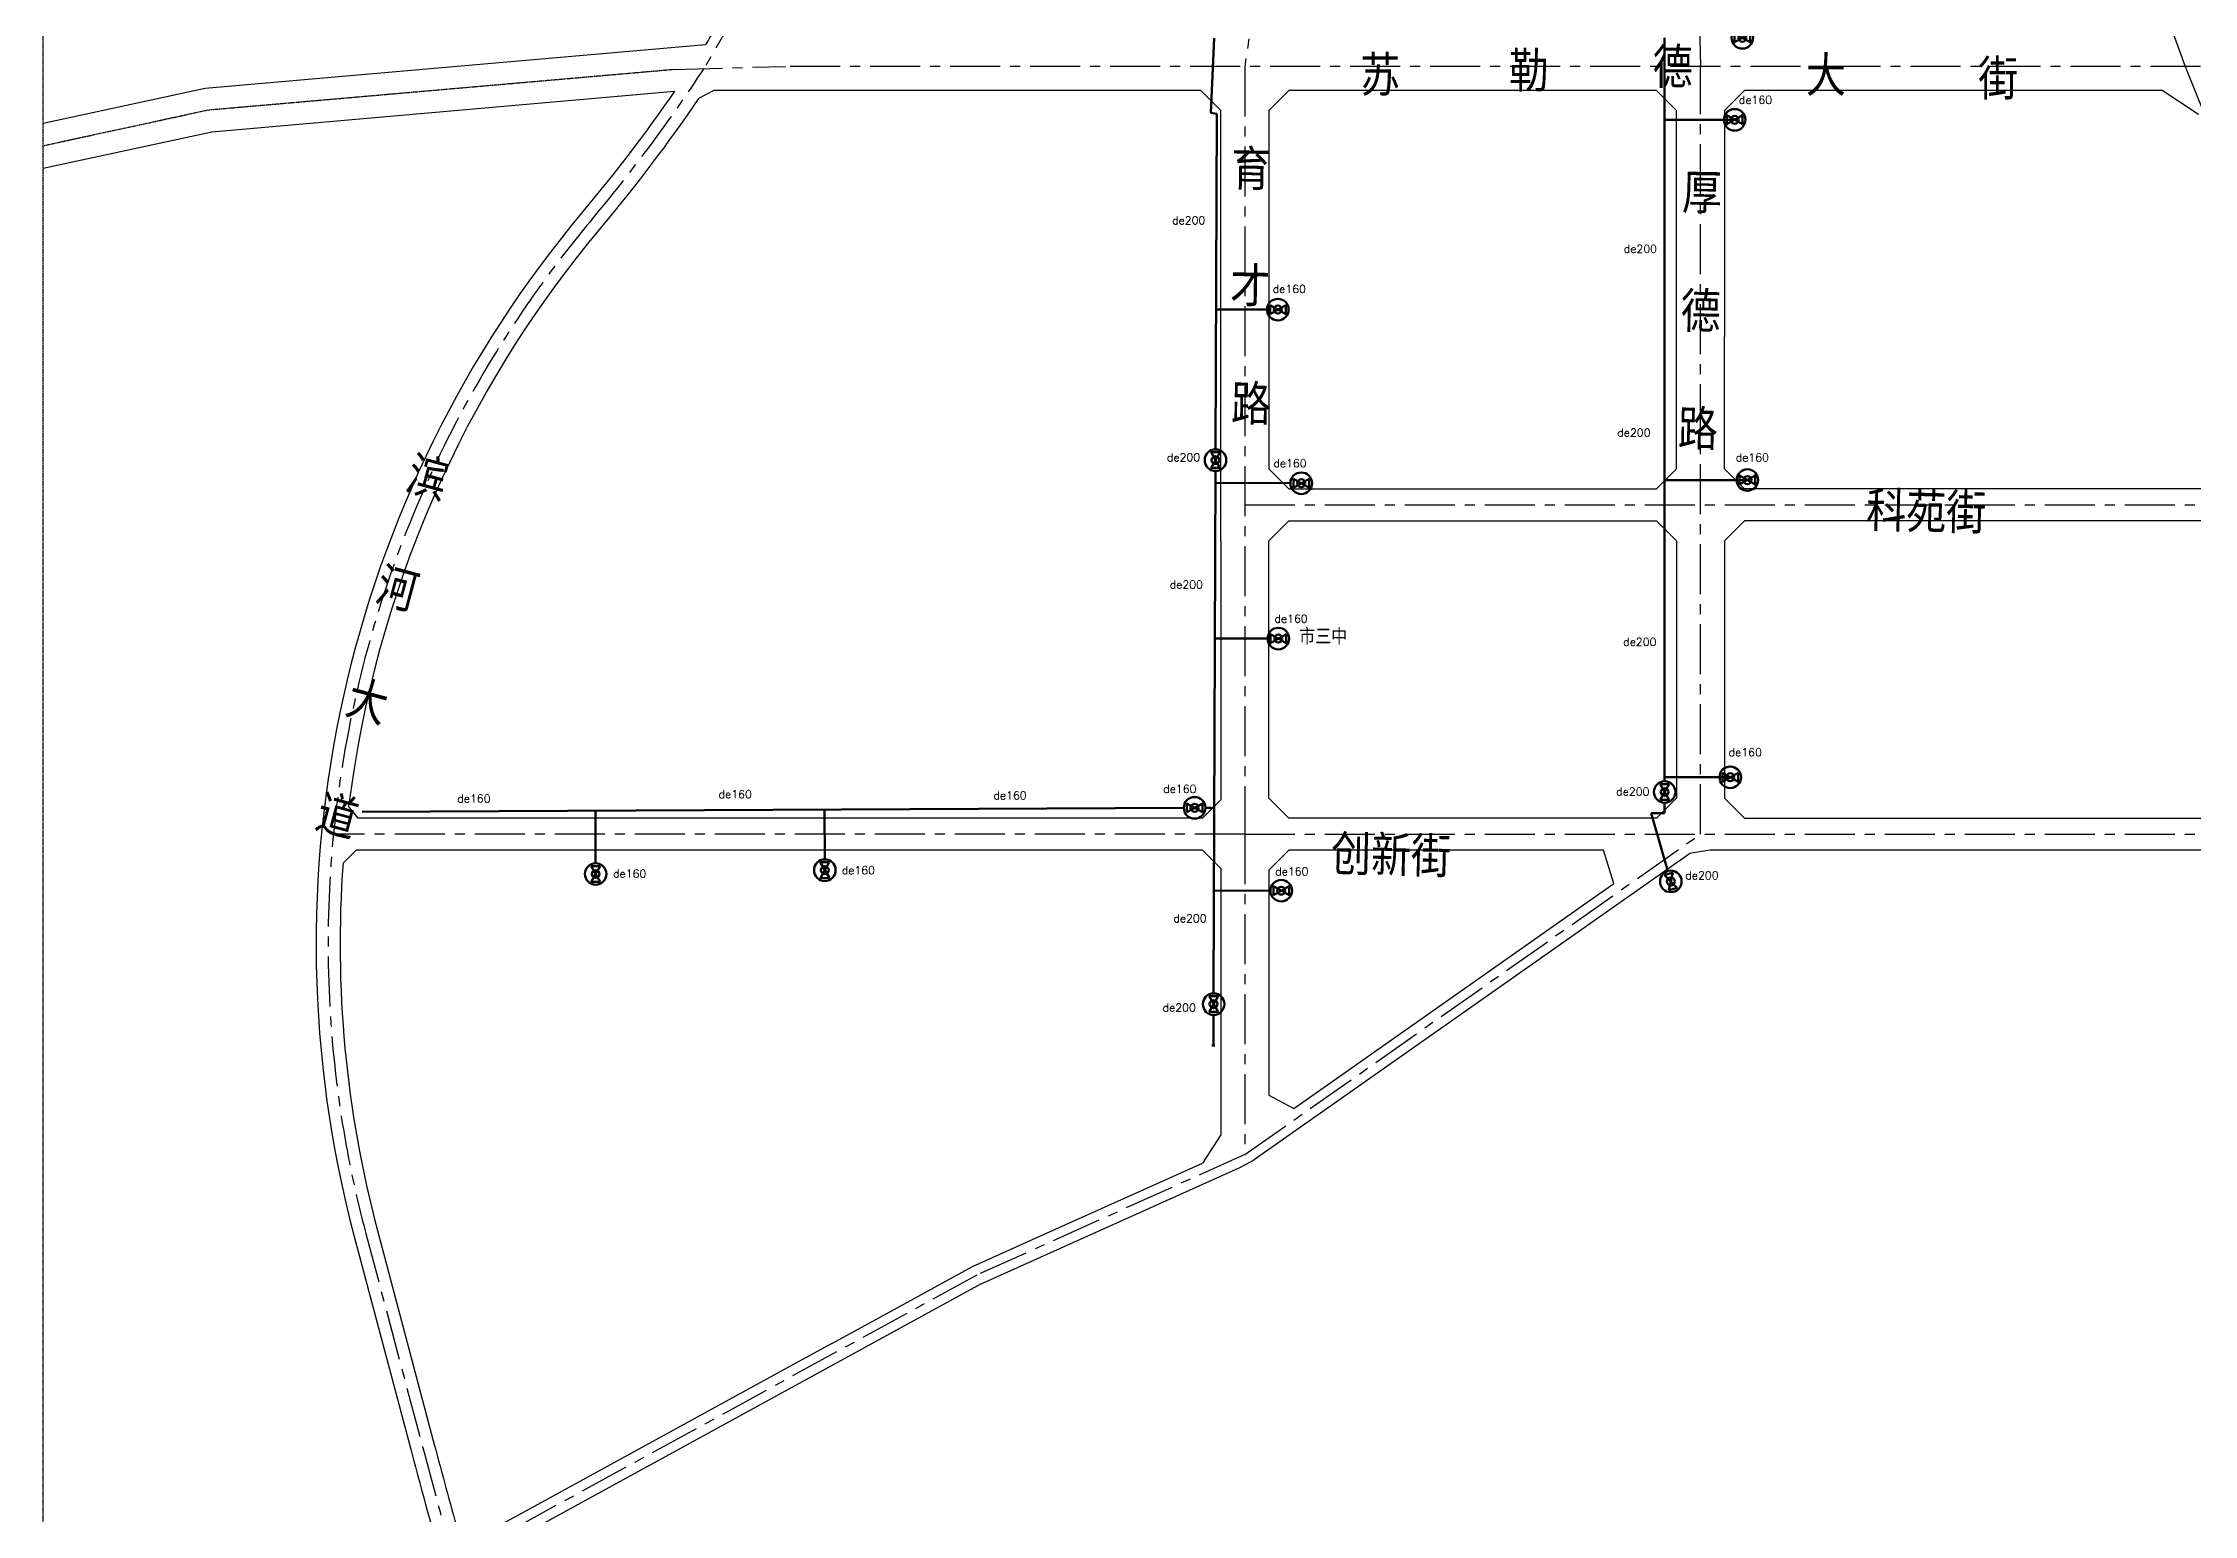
# Model space of a CAD drawing. Header units: millimetres. Extents: x 429861 to 37403537, y 4398138 to 8816131.
# Drawn here: x 429861 to 432550, y 4402187 to 4404027 of the extents above; entities that cross this region are included whole.
import ezdxf

# ---------------------------------------------------------------- set-up
doc = ezdxf.new("R2010")
doc.units = ezdxf.units.MM
doc.linetypes.add('CENTER', pattern=[2, 1.25, -0.25, 0.25, -0.25])
for name, color, linetype in [('中心线', 55, 'CENTER'), ('路名', 21, 'Continuous'), ('路网', 253, 'Continuous')]:
    doc.layers.add(name, color=color, linetype=linetype)
for name, color, linetype, lineweight in [('燃气周边建筑', 211, 'Continuous', 30), ('燃气标注(管)', 111, 'Continuous', 30), ('燃气标注(阀)', 2, 'Continuous', 30), ('燃气管(PE)', 5, 'Continuous', 100), ('燃气阀门(PE)', 6, 'Continuous', 50)]:
    doc.layers.add(name, color=color, linetype=linetype, lineweight=lineweight)
doc.styles.add('HZ', font='rs.shx', dxfattribs={"width": 0.8, "bigfont": 'hztxt.shx'})

# ---------------------------------------------------------------- blocks, each defined once
blk = doc.blocks.new('阀门PE')
at = {"layer": '燃气阀门(PE)'}
for p, q in [((-4.9, -2.8), (-4.9, 2.8)), ((-4.9, -2.8), (4.9, 2.8)), ((-4.9, 2.8), (4.9, -2.8)), ((4.9, 2.8), (4.9, -2.8))]:
    blk.add_line(p, q, dxfattribs=at)
for radius in [6.74, 2.47]:
    blk.add_circle((0, 0), radius, dxfattribs=at)

msp = doc.modelspace()

# ---------------------------------------------------------------- linework, layer by layer
at = {"layer": '中心线'}
for p, q in [((429861.3, 4399002.6), (429861.3, 4413303.4)), ((430068, 4403943.5), (430648, 4403994.1)), ((429861.3, 4403898.7), (430068, 4403943.5))]:
    msp.add_line(p, q, dxfattribs=at)
at = {"layer": '中心线', "ltscale": 50}
for p, q in [((431082.9, 4404681.5), (430687.6, 4403995.2)), ((431452.1, 4404601.4), (431363.3, 4403997.9)), ((431928.9, 4404149.9), (431932.7, 4403997.9)), ((430648, 4403994.1), (430789.3, 4403997.9)), ((432657.6, 4403997.9), (430789.3, 4403997.9)), ((431363.3, 4403997.9), (431363.3, 4403038.1)), ((431363.3, 4403997.9), (431363.3, 4403038.1)), ((431932.7, 4403038.1), (431932.7, 4403997.9)), ((432538.6, 4403997.9), (432756.3, 4403451.8)), ((431363.3, 4403449.9), (432757.2, 4403449.9)), ((431363.3, 4403038.1), (430224.4, 4403038.1)), ((431363.3, 4402637.4), (431932.8, 4403038.1)), ((431363.3, 4403038.1), (432945.5, 4403038.1)), ((431363.3, 4403038.1), (431363.3, 4402637.4)), ((431363.3, 4402637.4), (431028.4, 4402486.7)), ((430264.8, 4402538.7), (430335.8, 4402271.1)), ((431028.4, 4402486.7), (430374.8, 4402128.7))]:
    msp.add_line(p, q, dxfattribs=at)
for centre, radius, start, end in [((435100.1, 4404962.3), 2737, 189.2429, 200.6324), ((429023.2, 4405086.1), 1990, 319.9961, 326.7585), ((431627.6, 4402900.4), 1410, 139.9961, 194.8646), ((440001.2, 4404836.5), 10000, 194.8646, 196.77455)]:
    msp.add_arc(centre, radius, start, end, dxfattribs=at)
at = {"layer": '燃气管(PE)'}
for p, q in [((431324.9, 4404033), (431320.8, 4403939.8)), ((431888, 4404033.6), (431888, 4403104.1)), ((431320.8, 4403939.8), (431328.2, 4403938.7)), ((431328.2, 4403938.7), (431326.7, 4403519.1)), ((431975.5, 4403931.1), (431888, 4403931.1)), ((431391.2, 4403693.8), (431327.3, 4403694.1)), ((431326.6, 4403492.1), (431324.3, 4402839)), ((431420.4, 4403476.8), (431326.6, 4403477.1)), ((431991.4, 4403480.7), (431888, 4403480.7)), ((431391.8, 4403282.6), (431325.9, 4403282.8)), ((431970, 4403109.1), (431888, 4403109.1)), ((430260.2, 4403066.1), (431287, 4403070.8)), ((430551.9, 4403001.7), (430551.6, 4403067.4)), ((430838.4, 4403006.4), (430838.1, 4403068.7)), ((431314, 4403070.9), (431325.1, 4403071)), ((431888, 4403064.4), (431871.2, 4403064.4)), ((431892, 4402991.9), (431871.2, 4403064.4)), ((431888, 4403077.2), (431888, 4403064.4)), ((431395.3, 4402967.3), (431324.8, 4402967.6)), ((431324.2, 4402812.1), (431324.1, 4402773.9)), ((431322.2, 4402773.9), (431326, 4402773.9))]:
    msp.add_line(p, q, dxfattribs=at)
at = {"layer": '路网'}
for p, q in [((430699.5, 4403967.9), (430680.7, 4403957.8)), ((432509.8, 4403967.9), (432310.5, 4403967.9)), ((432555, 4403937.9), (432509.8, 4403967.9)), ((431333.3, 4403404.9), (431333.3, 4403081.1)), ((431333.3, 4403404.9), (431333.3, 4403081.1)), ((431987.7, 4403429.9), (431962.7, 4403404.9)), ((431962.7, 4403404.9), (431962.7, 4403083.1)), ((432729.4, 4403429.9), (431987.7, 4403429.9)), ((431393.3, 4403098.1), (431393.3, 4403316.6)), ((431962.7, 4403083.1), (431987.7, 4403058.1)), ((430255.1, 4403058.1), (430243.3, 4403072.9)), ((430776.3, 4403058.1), (430255.1, 4403058.1)), ((430776.3, 4403058.1), (430273, 4403058.1)), ((431310.3, 4403058.1), (430776.3, 4403058.1)), ((431310.3, 4403058.1), (430850.3, 4403058.1)), ((431333.3, 4403081.1), (431310.3, 4403058.1)), ((431333.3, 4403081.1), (431310.3, 4403058.1)), ((431987.7, 4403058.1), (432902.5, 4403058.1)), ((430252.8, 4403018.1), (430236.3, 4403001.9)), ((431310.3, 4403018.1), (430252.8, 4403018.1)), ((431333.3, 4402995.1), (431310.3, 4403018.1)), ((431333.3, 4402995.1), (431310.3, 4403018.1)), ((431944.5, 4403018.1), (431919, 4403013.7)), ((431944.5, 4403018.1), (431919, 4403013.7)), ((431333.3, 4402995.1), (431333.3, 4402662)), ((431333.3, 4402662), (431310.5, 4402626.8))]:
    msp.add_line(p, q, dxfattribs=at)
at = {"layer": '路网', "ltscale": 0.1}
msp.add_line((431308.3, 4403967.9), (430699.5, 4403967.9), dxfattribs=at)
at = {"layer": '路网', "ltscale": 50}
for p, q in [((431333.3, 4403942.9), (431308.3, 4403967.9)), ((431418.3, 4403967.9), (431393.3, 4403942.9)), ((431393.3, 4403942.9), (431393.3, 4403494.9)), ((431877.7, 4403967.9), (431418.3, 4403967.9)), ((431877.7, 4403967.9), (431902.7, 4403942.9)), ((431902.7, 4403494.9), (431902.7, 4403942.9)), ((431393.3, 4403494.9), (431418.3, 4403469.9)), ((431877.7, 4403469.9), (431902.7, 4403494.9)), ((431418.3, 4403469.9), (431877.7, 4403469.9)), ((432715.5, 4403469.9), (432304.5, 4403469.9)), ((431393.3, 4403404.9), (431418.3, 4403429.9)), ((431418.3, 4403429.9), (431877.7, 4403429.9)), ((431877.7, 4403429.9), (431902.7, 4403404.9)), ((431987.7, 4403429.9), (431962.7, 4403404.9))]:
    msp.add_line(p, q, dxfattribs=at)
at = {"layer": '路网', "flags": 128}
for points in [[(431171.1, 4405095.8, -0.137812), (431069.9, 4404688.9), (430739.4, 4404108.7, -0.012318), (430689.2, 4404025.3, -0.012318)], [(432562.4, 4403967.9), (432766.5, 4403456.1), (432945.5, 4403064.4, -0.528921), (432916.2, 4403018), (431944.5, 4403018.1)], [(431033.7, 4402476), (431356.2, 4402621, 0.047633), (431381, 4402635.2), (431919, 4403013.7)], [(431033.7, 4402476), (431356.2, 4402621, 0.047633), (431381, 4402635.2), (431919, 4403013.7)]]:
    msp.add_lwpolyline(points, format="xyb", dxfattribs=at)
at = {"layer": '路网'}
for points in [[(429861.3, 4403926.8), (430063.9, 4403970.7), (430689.2, 4404025.3)], [(429861.3, 4403870.5), (430072.1, 4403916.2), (430650.4, 4403966.8)], [(431333.3, 4403404.9), (431333.3, 4403494.9), (431333.3, 4403942.9)]]:
    msp.add_lwpolyline(points, dxfattribs=at)
at = {"layer": '路网', "ltscale": 50, "flags": 128}
for points in [[(430650.4, 4403966.8, -0.02392), (430536.1, 4403816.4, 0.24409), (430250.3, 4402534.8), (430321.3, 4402267.3, 0.008334), (430412.3, 4401946.1, -0.002833), (430438, 4401859.3)], [(430680.7, 4403957.8, -0.025137), (430559.1, 4403797.2, 0.144548), (430243.3, 4403072.9, 0.144548)], [(430236.3, 4403001.9, 0.083255), (430279.3, 4402542.5), (430350.3, 4402275, 0.002821), (430379.9, 4402166.2)]]:
    msp.add_lwpolyline(points, format="xyb", dxfattribs=at)
for points in [[(432310.5, 4403967.9), (431987.7, 4403967.6), (431962.7, 4403942.6), (431962.7, 4403660)], [(432304.5, 4403469.9), (431987.7, 4403469.9), (431962.7, 4403494.9), (431962.7, 4403660)], [(431033.7, 4402476), (430402.1, 4402130)], [(430847.2, 4402401.2), (430779.3, 4402364), (430401.5, 4402157.1)]]:
    msp.add_lwpolyline(points, dxfattribs=at)
at = {"layer": '路网', "flags": 128}
for points in [[(431902.7, 4403404.9), (431902.7, 4403083.1), (431877.7, 4403058.1), (431418.3, 4403058.1), (431393.3, 4403083.1), (431393.3, 4403404.9)], [(431811.7, 4403018.1), (431418.3, 4403018.1), (431393.3, 4402993.1), (431393.3, 4402711.5), (431424.7, 4402695.2), (431824.3, 4402976.4)], [(431824.3, 4402976.4), (431811.7, 4403018.1)], [(430847.2, 4402401.2), (430903.1, 4402431.8), (431023, 4402497.5), (431098.6, 4402531.5), (431310.5, 4402626.8)]]:
    msp.add_lwpolyline(points, dxfattribs=at)

# ---------------------------------------------------------------- block references
at = {"layer": '燃气阀门(PE)', "xscale": 2, "yscale": 2, "zscale": 2}
for p in [(431985.1, 4404033.6), (431975.5, 4403931.1), (431991.4, 4403480.7), (431970, 4403109.1), (431408.8, 4402967.3)]:
    msp.add_blockref('阀门PE', p, dxfattribs=at)
at = {"layer": '燃气阀门(PE)'}
for p, xscale, yscale, zscale, rotation in [((431404.6, 4403693.8), 2, 2, 2, 180), ((431326.7, 4403505.6), 2.000000000459623, 2.000000000459623, 2.000000000459623, 269.7971668770372), ((431433.8, 4403476.7), 1.999999999995613, 1.999999999995613, 1.999999999995613, 179.7971668636499), ((431405.2, 4403282.5), 2, 2, 2, 180), ((431300.5, 4403070.9), 2, 2, 2, 180), ((431888, 4403090.7), 2, 2, 2, 270), ((430552, 4402988.2), 2.000000000041779, 2.000000000041779, 2.000000000041779, 90.26331226992382), ((430838.4, 4402993), 2.000000000041779, 2.000000000041779, 2.000000000041779, 90.26331226992382), ((431895.7, 4402978.9), 2.000000000160424, 2.000000000160424, 2.000000000160424, 106.0118451938825), ((431324.3, 4402825.5), 2.000000000457974, 2.000000000457974, 2.000000000457974, 269.7971668903774)]:
    msp.add_blockref('阀门PE', p, dxfattribs=dict(at, xscale=xscale, yscale=yscale, zscale=zscale, rotation=rotation))

# ---------------------------------------------------------------- texts
at = {"layer": '燃气周边建筑', "style": 'HZ'}
msp.add_text('市三中', height=20, dxfattribs=at).set_placement((431431.3, 4403275))
at = {"layer": '燃气标注(管)', "style": 'HZ'}
for s, p in [('de200', (431272.4, 4403800.4)), ('de200', (431836.9, 4403764.8)), ('de200', (431828.8, 4403535)), ('de200', (431269.4, 4403345)), ('de200', (431836.1, 4403273.4)), ('de160', (430379, 4403077.5)), ('de160', (430705.6, 4403082.9)), ('de160', (431049.1, 4403081.4)), ('de200', (431274, 4402927.7))]:
    msp.add_text(s, height=10, dxfattribs=at).set_placement(p)
at = {"layer": '燃气标注(阀)', "style": 'HZ'}
for s, p in [('de160', (431980.7, 4403951)), ('de160', (431398.1, 4403714.6)), ('de200', (431265.9, 4403504.1)), ('de160', (431976.8, 4403503.9)), ('de160', (431399, 4403496.7)), ('de160', (431400.3, 4403302.4)), ('de160', (431967.9, 4403135.4)), ('de160', (431261.3, 4403089.6)), ('de200', (431827.4, 4403086.2)), ('de160', (430573.7, 4402983.6)), ('de160', (430859.5, 4402987.9)), ('de160', (431401.3, 4402986.4)), ('de200', (431913.8, 4402981.4)), ('de200', (431260.5, 4402816.1))]:
    msp.add_text(s, height=10, dxfattribs=at).set_placement(p)
at = {"layer": '路名', "style": 'HZ'}
for s, p in [('德', (431873.1, 4403971)), ('苏', (431507.3, 4403961)), ('勒', (431693.3, 4403966.4)), ('大', (432064.5, 4403960.9)), ('街', (432279.9, 4403956.4))]:
    msp.add_text(s, height=50, dxfattribs=at).set_placement(p)
for s, rotation, p in [('育', 359.0162, (431345.8, 4403843.9)), ('厚', 359.0162, (431909.3, 4403814.3)), ('才', 359.0162, (431344.6, 4403697.5)), ('德', 359.0162, (431907.7, 4403666.1)), ('路', 359.0162, (431345.7, 4403550.2)), ('路', 359.0162, (431904.2, 4403518.9)), ('滨', 345.0417, (430311.3, 4403465.2)), ('科苑街', 358.6173, (432139.4, 4403417)), ('河', 345.0417, (430273.3, 4403326.2)), ('大', 345.0417, (430236.1, 4403185.1)), ('道', 345.0417, (430198.2, 4403041.9)), ('创新街', 358.6173, (431470.5, 4402987.4))]:
    msp.add_text(s, height=50, rotation=rotation, dxfattribs=at).set_placement(p)

doc.saveas('drawing.dxf')
